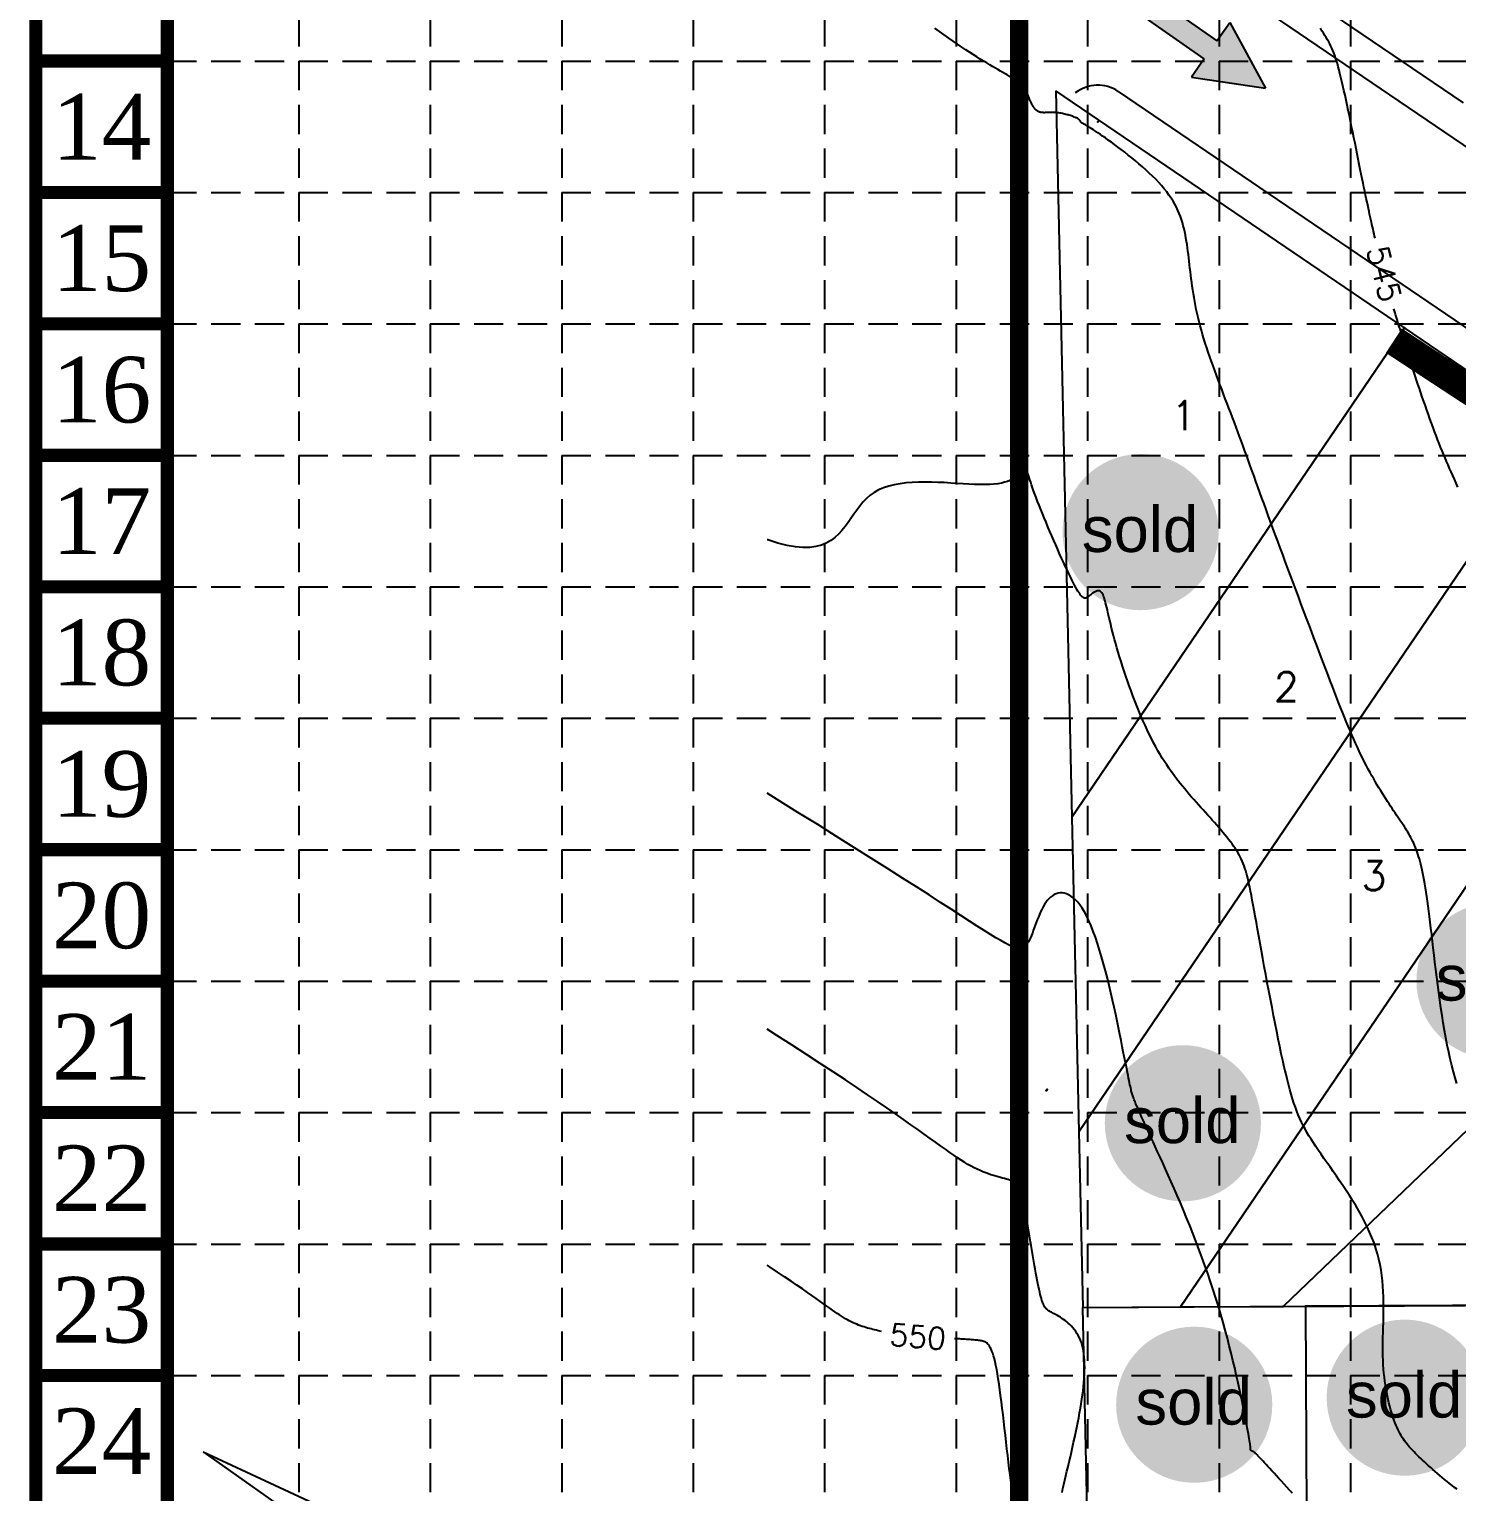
# Model space of a CAD drawing. Header units: inches. Extents: x -2116 to 192, y -2317 to -873.
# Drawn here: x -2115.7 to -1724.8, y -1770.6 to -1370.1 of the extents above; entities that cross this region are included whole.
import ezdxf
from ezdxf.enums import TextEntityAlignment as Align

# ---------------------------------------------------------------- set-up
doc = ezdxf.new("R2010")
doc.units = ezdxf.units.IN
doc.header["$LTSCALE"] = 40
doc.header["$MEASUREMENT"] = 0
for name, pattern in [('DAM', [0.5, 0.2, -0.1, 0.2]), ('DASHED', [0.75, 0.5, -0.25]), ('DEPRESSION', [0.3001, 0.3, 0.0001])]:
    doc.linetypes.add(name, pattern=pattern)
for name, color, linetype in [('1-BC', 7, 'Continuous'), ('1-DAM_TEXT', 7, 'DAM'), ('1-LOTS', 7, 'Continuous'), ('BASE', 7, 'Continuous'), ('grid', 9, 'Continuous'), ('limitsofdisturb', 1, 'DASHED'), ('NARROW', 7, 'Continuous'), ('SILT', 200, 'Continuous'), ('TOPO100_CON', 9, 'Continuous'), ('TOPO100_ICON', 9, 'Continuous')]:
    doc.layers.add(name, color=color, linetype=linetype)
doc.styles.add('ryland', font='ARIAL.TTF', dxfattribs={"height": 25})
doc.styles.add('SEG_LABEL08', font='simplex1')
doc.styles.get("Standard").update_dxf_attribs({"font": 'TIMES.TTF', "height": 25})

# ---------------------------------------------------------------- blocks, each defined once
blk = doc.blocks.new('North Arrow')
at = {"layer": 'NARROW'}
for p, q in [((32.43, 3.06), (32.43, 4.63)), ((28.77, -2.09), (34.02, 2.32)), ((36.18, 2.33), (30.46, 2.33)), ((36.16, 2.32), (31.04, -2.09)), ((0, 0), (22.36, 2)), ((39.1, 0.01), (59.96, 2.11)), ((0, 0), (22.33, -2.02)), ((31.2, -0.05), (21.66, -0.05)), ((21.66, -0.05), (21.66, -0.05)), ((57.45, -0.05), (33.41, -0.05)), ((59.83, -2.14), (39.04, -0.01)), ((57.69, -0.03), (57.77, -0.01)), ((57.77, -0.05), (57.69, -0.03)), ((28.77, -2.09), (34.95, -2.09)), ((32.43, -4.26), (32.43, -2.8))]:
    blk.add_line(p, q, dxfattribs=at)
blk.add_lwpolyline([(22.36, -2.03), (22.59, -1.93, 0.091577), (22.87, -1.44, 0.048306), (23.03, -0.75), (23.07, -0.01), (23.01, 0.82, 0.048306), (22.87, 1.42, 0.091577), (22.59, 1.91), (22.36, 2.01), (22.14, 1.91, 0.091577), (21.86, 1.42, 0.048306), (21.72, 0.82), (21.66, -0.01), (21.72, -0.83, 0.048306), (21.86, -1.44, 0.091577), (22.14, -1.93)], format="xyb", close=True, dxfattribs=at)
for points in [[(57.46, -0.03), (57.44, 0.08, -0.066818), (57.67, 0.47, -0.03073), (58.01, 0.84), (58.52, 1.29), (59.07, 1.7, -0.03073), (59.5, 1.95, -0.066818), (59.93, 2.1), (60.04, 2.06)], [(60.04, 2.06), (60.05, 1.95, -0.066818), (59.82, 1.56, -0.03073), (59.43, 1.14), (58.97, 0.74), (58.42, 0.33, -0.03073), (57.99, 0.08, -0.036692), (57.76, -0.02)], [(57.46, -0.04), (57.44, -0.15, 0.066818), (57.67, -0.54, 0.03073), (58.01, -0.9), (58.52, -1.36), (59.07, -1.77, 0.03073), (59.5, -2.02, 0.066818), (59.93, -2.17), (60.04, -2.13)], [(60.04, -2.13), (60.05, -2.01, 0.066818), (59.82, -1.63, 0.03073), (59.43, -1.2), (58.97, -0.8), (58.42, -0.4, 0.03073), (57.99, -0.15, 0.036692), (57.76, -0.05)]]:
    blk.add_lwpolyline(points, format="xyb", dxfattribs=at)
for centre, start, end in [((30.46, 3.86), 178.8769, 270), ((34.95, -3.62), 358.8769, 90)]:
    blk.add_arc(centre, 1.53, start, end, dxfattribs=at)
for points in [[(31.05, -2.09), (36.15, 2.36), (28.75, -2.06), (34.01, 2.36)], [(23.07, -0.05), (21.72, 0.82), (23.02, 0.75), (21.85, 1.42)], [(23.02, 0.75), (21.85, 1.42), (22.87, 1.44), (22.14, 1.91)], [(22.87, 1.44), (22.14, 1.91), (22.59, 1.91), (22.36, 2)], [(58.26, 1.07), (58.73, 0.57), (58.52, 1.3), (59.05, 0.81)], [(58.52, 1.3), (59.05, 0.81), (58.7, 1.42), (59.26, 0.99)], [(59.26, 1), (58.69, 1.42), (59.45, 1.15), (59, 1.65)], [(59.45, 1.15), (59, 1.65), (59.62, 1.34), (59.28, 1.82)], [(59.62, 1.34), (59.28, 1.82), (59.81, 1.55), (59.49, 1.95)], [(59.81, 1.55), (59.49, 1.95), (59.93, 1.73), (59.69, 2.04)], [(59.93, 1.73), (59.69, 2.04), (60.05, 1.94), (59.93, 2.1)], [(60.05, 1.94), (59.93, 2.1), (60.04, 2.06)], [(23.03, -0.76), (21.67, -0.05), (23.07, -0.05), (21.72, 0.82)], [(57.44, 0.08), (57.7, -0.01), (57.5, 0.21), (57.77, -0.01)], [(57.45, -0.04), (57.69, -0.02), (57.44, 0.08), (57.7, -0.01)], [(57.5, 0.21), (57.77, -0.01), (57.6, 0.39), (57.94, 0.06)], [(57.6, 0.39), (57.94, 0.06), (57.68, 0.5), (58.07, 0.13)], [(57.68, 0.5), (58.07, 0.13), (57.84, 0.66), (58.29, 0.26)], [(57.84, 0.66), (58.29, 0.26), (58.03, 0.86), (58.52, 0.41)], [(58.03, 0.86), (58.52, 0.41), (58.26, 1.07), (58.73, 0.57)], [(22.87, -1.44), (21.72, -0.87), (23.03, -0.76), (21.67, -0.05)], [(22.58, -1.93), (21.86, -1.45), (22.87, -1.44), (21.72, -0.87)], [(57.44, -0.14), (57.69, -0.02), (57.45, -0.04), (57.69, -0.02)], [(57.46, -0.19), (57.7, -0.03), (57.44, -0.14), (57.69, -0.02)], [(57.53, -0.33), (57.76, -0.05), (57.46, -0.19), (57.7, -0.03)], [(57.63, -0.48), (57.9, -0.1), (57.53, -0.33), (57.76, -0.05)], [(57.78, -0.66), (58.09, -0.2), (57.63, -0.48), (57.9, -0.1)], [(57.97, -0.87), (58.34, -0.35), (57.78, -0.66), (58.09, -0.2)], [(58.24, -1.11), (58.61, -0.54), (57.97, -0.87), (58.34, -0.35)], [(58.61, -1.43), (58.93, -0.77), (58.24, -1.11), (58.61, -0.54)], [(58.91, -1.64), (59.2, -1), (58.61, -1.43), (58.93, -0.77)], [(59.12, -1.79), (59.57, -1.36), (58.92, -1.65), (59.2, -1.01)], [(59.54, -1.32), (59.41, -1.18), (59.21, -1.01)], [(22.36, -2.01), (22.14, -1.93), (22.58, -1.93), (21.86, -1.45)], [(59.35, -1.93), (59.81, -1.62), (59.12, -1.79), (59.57, -1.36)], [(59.58, -2.05), (59.93, -1.79), (59.35, -1.93), (59.81, -1.62)], [(59.78, -2.13), (60.05, -2.01), (59.58, -2.05), (59.93, -1.79)], [(59.92, -2.17), (60.04, -2.13), (59.78, -2.13), (60.05, -2.01)]]:
    blk.add_solid(points, dxfattribs=at)
blk = doc.blocks.new('TF')
for p, q in [((0.1612, 0.0201), (0.1612, 0.0601)), ((0.1612, 0.0601), (0.2812, 0.0001)), ((0.0012, -0.0199), (0.0012, 0.0201)), ((0.0012, 0.0201), (0.1612, 0.0201)), ((0.1612, -0.0599), (0.2812, 0.0001)), ((0.1612, -0.0199), (0.0012, -0.0199)), ((0.1612, -0.0199), (0.1612, -0.0599))]:
    blk.add_line(p, q)
for points in [[(0.1612, -0.0599), (0.1612, 0.0601), (0.2812, 0.0001), (0.1612, 0.0601)], [(0.0012, 0.0201), (0.0012, -0.0199), (0.1612, 0.0201), (0.1612, -0.0199)]]:
    blk.add_solid(points)
blk = doc.blocks.new('arrow')
at = {"xscale": 192.0000000000001, "yscale": 192, "zscale": 192, "rotation": 89.54514789520785}
blk.add_blockref('TF', (-0.41, -54), dxfattribs=at)
blk = doc.blocks.new('Sold')
h = blk.add_hatch(color=7)
h.paths.add_polyline_path([(38.78, 18.77, 1), (0.52, 18.77, 1)])
h.paths.add_polyline_path([(2.42, 10.89), (36.59, 10.89), (36.59, 27.86), (2.42, 27.86)], flags=24)
at = {"layer": 'BASE', "color": 7, "style": 'ryland'}
blk.add_text('sold', height=11.127, dxfattribs=at).set_placement((19.5, 13.9), align=Align.CENTER)

msp = doc.modelspace()

# ---------------------------------------------------------------- linework, layer by layer
at = {"layer": '1-BC', "linetype": 'Continuous'}
for p, q in [((-1839.39, -1322.67, 54568), (-1678.05, -1432.31, 54317.61)), ((-1817.47, -1387.14, 54543.54), (-1675.2, -1483.82))]:
    msp.add_line(p, q, dxfattribs=at)
msp.add_arc((-1823.09, -1395.41), 10, 55.8022, 127.9494, dxfattribs=at)
msp.add_point((-1823.09, -1395.41), dxfattribs=at)
at = {"layer": '1-LOTS', "linetype": 'Continuous'}
for p, q in [((-1739.1, -1451.88), (-1834.59, -1386.99, 54555.44)), ((-1834.59, -1386.99, 54555.44), (-1830.17, -1585.9, 54767.6)), ((-1739.1, -1451.88), (-1830.17, -1585.9, 54767.6)), ((-1830.17, -1585.9, 54767.6), (-1739.1, -1451.88)), ((-1697.74, -1479.99), (-1828.25, -1672.05, 54822.47)), ((-1828.25, -1672.05, 54822.47), (-1697.74, -1479.99)), ((-1830.17, -1585.9, 54767.6), (-1828.25, -1672.05, 54822.47)), ((-1828.25, -1672.05, 54822.47), (-1827.19, -1720.13, 55015.2)), ((-1827.19, -1720.13, 55015.2), (-1766.2, -1719.83)), ((-1827.19, -1720.13, 55015.2), (-1800.39, -1720)), ((-1824.39, -1846.01, 54977.18), (-1827.19, -1720.13, 55015.2))]:
    msp.add_line(p, q, dxfattribs=at)
at = {"layer": '1-LOTS', "linetype": 'Continuous', "flags": 128}
for points in [[(-1764.36, -1362.18), (-1723, -1390.28)], [(-1697.74, -1479.99), (-1739.1, -1451.88)], [(-1800.39, -1720), (-1657.03, -1509.05)], [(-1657.03, -1509.05), (-1800.39, -1720)], [(-1772.3, -1719.86), (-1605.22, -1559.68)], [(-1605.22, -1559.68), (-1772.3, -1719.86)], [(-1800.39, -1720), (-1772.3, -1719.86)], [(-1772.3, -1719.86), (-1705.9, -1719.53)], [(-1705.9, -1719.53), (-1766.2, -1719.83)], [(-1766.2, -1719.83), (-1765.64, -1833.48)], [(-1766.2, -1719.83), (-1765.64, -1833.48)]]:
    msp.add_lwpolyline(points, dxfattribs=at)
at = {"layer": '1-LOTS', "linetype": 'Continuous'}
for p in [(-1739.1, -1451.88), (-1800.39, -1720), (-1772.3, -1719.86), (-1766.2, -1719.83)]:
    msp.add_point(p, dxfattribs=at)
at = {"layer": 'BASE', "const_width": 3.6}
for points in [[(-2113.87, -2314.78), (190.13, -2314.78), (190.13, -874.78), (-2113.87, -874.78)], [(-2077.87, -2278.78), (154.13, -2278.78), (154.13, -910.78), (-2077.87, -910.78)]]:
    msp.add_lwpolyline(points, close=True, dxfattribs=at)
for points in [[(-2077.87, -1378.78), (-2113.87, -1378.78)], [(-2077.87, -1414.78), (-2113.87, -1414.78)], [(-2077.87, -1450.78), (-2113.87, -1450.78)], [(-2077.87, -1486.78), (-2113.87, -1486.78)], [(-2077.87, -1522.78), (-2113.87, -1522.78)], [(-2077.87, -1558.78), (-2113.87, -1558.78)], [(-2077.87, -1594.78), (-2113.87, -1594.78)], [(-2077.87, -1630.78), (-2113.87, -1630.78)], [(-2077.87, -1666.78), (-2113.87, -1666.78)], [(-2077.87, -1702.78), (-2113.87, -1702.78)], [(-2077.87, -1738.78), (-2113.87, -1738.78)]]:
    msp.add_lwpolyline(points, dxfattribs=at)
at = {"layer": 'grid', "color": 8, "linetype": 'DASHED', "ltscale": 0.4}
for p, q in [((-2041.87, -1090.78), (-2041.87, -1990.78)), ((-2005.87, -1090.78), (-2005.87, -1990.78)), ((-1969.87, -1090.78), (-1969.87, -1990.78)), ((-1933.87, -1090.78), (-1933.87, -1990.78)), ((-1897.87, -1090.78), (-1897.87, -1990.78)), ((-1861.87, -1090.78), (-1861.87, -1990.78)), ((-1825.87, -1090.78), (-1825.87, -1990.78)), ((-1789.87, -1090.78), (-1789.87, -1990.78)), ((-1753.87, -1090.78), (-1753.87, -1990.78)), ((-2077.87, -1378.78), (154.13, -1378.78)), ((-2077.87, -1414.78), (154.13, -1414.78)), ((-2077.87, -1450.78), (154.13, -1450.78)), ((-2077.87, -1486.78), (154.13, -1486.78)), ((-2077.87, -1522.78), (154.13, -1522.78)), ((-2077.87, -1558.78), (154.13, -1558.78)), ((-2077.87, -1594.78), (154.13, -1594.78)), ((-2077.87, -1630.78), (154.13, -1630.78)), ((-2077.87, -1666.78), (154.13, -1666.78)), ((-2077.87, -1702.78), (154.13, -1702.78)), ((-2077.87, -1738.78), (154.13, -1738.78))]:
    msp.add_line(p, q, dxfattribs=at)
at = {"layer": 'limitsofdisturb', "color": 1, "const_width": 5}
msp.add_lwpolyline([(-1844.62, -1990.78), (-1844.62, -1280.09), (-1844.62, -1280.09), (-1844.26, -1173.04), (-752.01, -1172.92), (-752.01, -1001.61), (-658.88, -981.43), (-594.33, -1184.26), (-62.6, -1184.26), (-45.48, -2050.54), (-1679.47, -2050.54)], dxfattribs=at)
at = {"layer": 'SILT', "color": 84, "const_width": 8}
msp.add_lwpolyline([(-1742.01, -1455.38), (-1718.42, -1470.84), (-1699.58, -1484.04)], dxfattribs=at)
at = {"layer": 'TOPO100_CON', "color": 35, "linetype": 'Continuous'}
for points in [[(-1724.72, -1658.8), (-1725.22, -1657.24), (-1725.69, -1655.6), (-1726.15, -1653.88), (-1726.58, -1652.09), (-1726.99, -1650.22), (-1727.39, -1648.3), (-1727.77, -1646.32), (-1728.13, -1644.3), (-1728.48, -1642.25), (-1728.81, -1640.17), (-1729.12, -1638.07), (-1729.42, -1635.97), (-1729.71, -1633.86), (-1729.99, -1631.77), (-1730.25, -1629.69), (-1730.5, -1627.63), (-1730.75, -1625.61), (-1730.98, -1623.63), (-1731.21, -1621.7), (-1731.43, -1619.83), (-1731.64, -1618.03), (-1731.84, -1616.31), (-1732.04, -1614.66), (-1732.24, -1613.1), (-1732.43, -1611.62), (-1732.61, -1610.21), (-1732.8, -1608.87), (-1732.98, -1607.6), (-1733.16, -1606.4), (-1733.34, -1605.26), (-1733.52, -1604.18), (-1733.69, -1603.16), (-1733.87, -1602.19), (-1734.06, -1601.27), (-1734.24, -1600.4), (-1734.42, -1599.57), (-1734.61, -1598.78), (-1734.81, -1598.03), (-1735, -1597.32), (-1735.21, -1596.63), (-1735.41, -1595.98), (-1735.63, -1595.35), (-1735.85, -1594.74), (-1736.08, -1594.16), (-1736.32, -1593.59), (-1736.56, -1593.04), (-1736.81, -1592.5), (-1737.07, -1591.98), (-1737.34, -1591.46), (-1737.62, -1590.95), (-1737.9, -1590.45), (-1738.19, -1589.95), (-1738.5, -1589.46), (-1738.81, -1588.96), (-1739.13, -1588.46), (-1739.46, -1587.96), (-1739.8, -1587.45), (-1740.15, -1586.93), (-1740.51, -1586.4), (-1740.88, -1585.85), (-1741.26, -1585.3), (-1741.66, -1584.72), (-1742.06, -1584.13), (-1742.47, -1583.52), (-1742.9, -1582.88), (-1743.33, -1582.23), (-1743.77, -1581.56), (-1744.22, -1580.86), (-1744.67, -1580.15), (-1745.13, -1579.41), (-1745.6, -1578.66), (-1746.08, -1577.88), (-1746.56, -1577.08), (-1747.04, -1576.25), (-1747.53, -1575.41), (-1748.02, -1574.54), (-1748.51, -1573.65), (-1749.01, -1572.73), (-1749.5, -1571.79), (-1750, -1570.83), (-1750.5, -1569.84), (-1751, -1568.82), (-1751.49, -1567.78), (-1751.99, -1566.72), (-1752.49, -1565.62), (-1752.99, -1564.5), (-1753.49, -1563.35), (-1753.99, -1562.18), (-1754.5, -1560.97), (-1755.02, -1559.72), (-1755.54, -1558.45), (-1756.06, -1557.14), (-1756.6, -1555.8), (-1757.14, -1554.43), (-1757.69, -1553.01), (-1758.25, -1551.57), (-1758.83, -1550.08), (-1759.41, -1548.55), (-1760.01, -1546.99), (-1760.62, -1545.38), (-1761.24, -1543.74), (-1761.88, -1542.05), (-1762.54, -1540.32), (-1763.21, -1538.55), (-1763.89, -1536.74), (-1764.58, -1534.91), (-1765.28, -1533.05), (-1765.99, -1531.17), (-1766.71, -1529.27), (-1767.43, -1527.36), (-1768.15, -1525.44), (-1768.87, -1523.51), (-1769.59, -1521.59), (-1770.31, -1519.67), (-1771.03, -1517.76), (-1771.73, -1515.86), (-1772.43, -1513.98), (-1773.13, -1512.12), (-1773.8, -1510.29), (-1774.47, -1508.48), (-1775.12, -1506.72), (-1775.76, -1504.99), (-1776.38, -1503.3), (-1776.98, -1501.65), (-1777.56, -1500.05), (-1778.13, -1498.47), (-1778.69, -1496.94), (-1779.23, -1495.43), (-1779.76, -1493.96), (-1780.29, -1492.51), (-1780.8, -1491.09), (-1781.31, -1489.69), (-1781.81, -1488.31), (-1782.3, -1486.95), (-1782.79, -1485.61), (-1783.27, -1484.28), (-1783.75, -1482.96), (-1784.24, -1481.65), (-1784.72, -1480.35), (-1785.2, -1479.05), (-1785.68, -1477.76), (-1786.17, -1476.46), (-1786.66, -1475.17), (-1787.16, -1473.87), (-1787.65, -1472.58), (-1788.15, -1471.28), (-1788.65, -1469.99), (-1789.14, -1468.7), (-1789.63, -1467.41), (-1790.11, -1466.12), (-1790.59, -1464.84), (-1791.06, -1463.57), (-1791.52, -1462.31), (-1791.97, -1461.05), (-1792.41, -1459.8), (-1792.84, -1458.55), (-1793.25, -1457.32), (-1793.64, -1456.1), (-1794.02, -1454.89), (-1794.38, -1453.7), (-1794.72, -1452.52), (-1795.04, -1451.35), (-1795.33, -1450.19), (-1795.61, -1449.06), (-1795.86, -1447.93), (-1796.1, -1446.82), (-1796.32, -1445.73), (-1796.52, -1444.65), (-1796.71, -1443.58), (-1796.88, -1442.53), (-1797.05, -1441.49), (-1797.2, -1440.46), (-1797.34, -1439.45), (-1797.47, -1438.45), (-1797.6, -1437.46), (-1797.72, -1436.48), (-1797.84, -1435.51), (-1797.95, -1434.56), (-1798.06, -1433.62), (-1798.17, -1432.69), (-1798.28, -1431.77), (-1798.4, -1430.86), (-1798.52, -1429.96), (-1798.64, -1429.07), (-1798.77, -1428.19), (-1798.92, -1427.32), (-1799.08, -1426.45), (-1799.25, -1425.59), (-1799.44, -1424.74), (-1799.66, -1423.89), (-1799.9, -1423.05), (-1800.16, -1422.2), (-1800.46, -1421.36), (-1800.79, -1420.53), (-1801.15, -1419.69), (-1801.55, -1418.85), (-1801.99, -1418.01), (-1802.47, -1417.17), (-1803, -1416.33), (-1803.58, -1415.48), (-1804.2, -1414.63), (-1804.88, -1413.77), (-1805.61, -1412.91), (-1806.39, -1412.05), (-1807.22, -1411.18), (-1808.08, -1410.32), (-1808.98, -1409.46), (-1809.9, -1408.6), (-1810.85, -1407.76), (-1811.81, -1406.93), (-1812.78, -1406.11), (-1813.75, -1405.31), (-1814.73, -1404.53), (-1815.69, -1403.78), (-1816.64, -1403.05), (-1817.58, -1402.34), (-1818.48, -1401.67), (-1819.36, -1401.03), (-1820.2, -1400.43), (-1821, -1399.86), (-1821.76, -1399.33), (-1822.46, -1398.85), (-1823.1, -1398.42), (-1823.68, -1398.02), (-1824.21, -1397.67), (-1824.7, -1397.36), (-1825.13, -1397.08), (-1825.52, -1396.84), (-1825.86, -1396.62), (-1826.16, -1396.44), (-1826.43, -1396.28), (-1826.66, -1396.15), (-1826.86, -1396.04), (-1827.03, -1395.95), (-1827.18, -1395.87), (-1827.3, -1395.81), (-1827.4, -1395.76), (-1827.48, -1395.71), (-1827.54, -1395.68), (-1827.59, -1395.65), (-1827.63, -1395.62), (-1827.66, -1395.59), (-1827.69, -1395.56), (-1827.72, -1395.52), (-1827.74, -1395.48), (-1827.76, -1395.44), (-1827.77, -1395.4), (-1827.8, -1395.35), (-1827.82, -1395.3), (-1827.84, -1395.25), (-1827.88, -1395.19), (-1827.91, -1395.13), (-1827.96, -1395.07), (-1828.01, -1395.01), (-1828.08, -1394.94), (-1828.15, -1394.87), (-1828.24, -1394.79), (-1828.34, -1394.72), (-1828.46, -1394.64), (-1828.59, -1394.56), (-1828.74, -1394.47), (-1828.91, -1394.39), (-1829.1, -1394.3), (-1829.31, -1394.21), (-1829.54, -1394.12), (-1829.78, -1394.02), (-1830.03, -1393.93), (-1830.3, -1393.84), (-1830.58, -1393.74), (-1830.88, -1393.65), (-1831.18, -1393.56), (-1831.49, -1393.48), (-1831.8, -1393.4), (-1832.12, -1393.32), (-1832.44, -1393.24), (-1832.77, -1393.17), (-1833.1, -1393.11), (-1833.42, -1393.05), (-1833.75, -1393), (-1834.07, -1392.96), (-1834.38, -1392.93), (-1834.69, -1392.9), (-1835, -1392.88), (-1835.29, -1392.87), (-1835.58, -1392.87), (-1835.86, -1392.87), (-1836.13, -1392.88), (-1836.4, -1392.89), (-1836.66, -1392.9), (-1836.91, -1392.91), (-1837.16, -1392.92), (-1837.39, -1392.92), (-1837.63, -1392.93), (-1837.85, -1392.93), (-1838.07, -1392.92), (-1838.28, -1392.91), (-1838.49, -1392.88), (-1838.69, -1392.85), (-1838.88, -1392.81), (-1839.07, -1392.75), (-1839.25, -1392.68), (-1839.42, -1392.6), (-1839.59, -1392.5), (-1839.75, -1392.38), (-1839.91, -1392.25), (-1840.06, -1392.11), (-1840.21, -1391.95), (-1840.35, -1391.78), (-1840.49, -1391.6), (-1840.62, -1391.41), (-1840.75, -1391.22), (-1840.88, -1391.01), (-1841, -1390.8), (-1841.11, -1390.58), (-1841.23, -1390.36), (-1841.34, -1390.13), (-1841.45, -1389.9), (-1841.56, -1389.66), (-1841.66, -1389.43), (-1841.76, -1389.19), (-1841.87, -1388.96), (-1841.96, -1388.72), (-1842.06, -1388.49), (-1842.16, -1388.26), (-1842.26, -1388.02), (-1842.37, -1387.79), (-1842.48, -1387.57), (-1842.59, -1387.34), (-1842.72, -1387.1), (-1842.86, -1386.87), (-1843.01, -1386.64), (-1843.17, -1386.4), (-1843.35, -1386.16), (-1843.55, -1385.92), (-1843.77, -1385.68), (-1844.01, -1385.43), (-1844.27, -1385.17), (-1844.55, -1384.92), (-1844.86, -1384.65), (-1845.2, -1384.38), (-1845.57, -1384.1), (-1845.97, -1383.82), (-1846.41, -1383.53), (-1846.87, -1383.23), (-1847.38, -1382.92), (-1847.91, -1382.59), (-1848.48, -1382.25), (-1849.09, -1381.9), (-1849.73, -1381.52), (-1850.4, -1381.13), (-1851.12, -1380.71), (-1851.87, -1380.28), (-1852.65, -1379.81), (-1853.48, -1379.32), (-1854.34, -1378.8), (-1855.24, -1378.24), (-1856.18, -1377.66), (-1857.16, -1377.04), (-1858.18, -1376.38), (-1859.24, -1375.69), (-1860.34, -1374.95), (-1861.48, -1374.18), (-1862.66, -1373.36), (-1863.87, -1372.5), (-1865.11, -1371.61), (-1866.38, -1370.69), (-1867.66, -1369.75)], [(-1724.71, -1769.95), (-1725.4, -1769.43), (-1726.08, -1768.9), (-1726.76, -1768.36), (-1727.43, -1767.82), (-1728.1, -1767.28), (-1728.76, -1766.73), (-1729.41, -1766.18), (-1730.05, -1765.64), (-1730.68, -1765.09), (-1731.29, -1764.55), (-1731.89, -1764.02), (-1732.48, -1763.49), (-1733.05, -1762.98), (-1733.6, -1762.47), (-1734.13, -1761.98), (-1734.64, -1761.5), (-1735.13, -1761.03), (-1735.6, -1760.58), (-1736.05, -1760.14), (-1736.48, -1759.71), (-1736.9, -1759.28), (-1737.3, -1758.86), (-1737.68, -1758.43), (-1738.04, -1758.01), (-1738.4, -1757.58), (-1738.74, -1757.14), (-1739.06, -1756.69), (-1739.38, -1756.23), (-1739.69, -1755.76), (-1739.99, -1755.27), (-1740.27, -1754.76), (-1740.56, -1754.22), (-1740.83, -1753.66), (-1741.1, -1753.08), (-1741.37, -1752.46), (-1741.63, -1751.81), (-1741.89, -1751.13), (-1742.15, -1750.41), (-1742.4, -1749.65), (-1742.64, -1748.87), (-1742.88, -1748.05), (-1743.12, -1747.2), (-1743.34, -1746.31), (-1743.55, -1745.4), (-1743.76, -1744.45), (-1743.95, -1743.48), (-1744.13, -1742.47), (-1744.3, -1741.44), (-1744.45, -1740.38), (-1744.59, -1739.29), (-1744.71, -1738.17), (-1744.81, -1737.03), (-1744.9, -1735.86), (-1744.96, -1734.67), (-1745.01, -1733.45), (-1745.03, -1732.2), (-1745.04, -1730.94), (-1745.02, -1729.65), (-1745, -1728.34), (-1744.96, -1727.01), (-1744.92, -1725.66), (-1744.88, -1724.29), (-1744.85, -1722.91), (-1744.82, -1721.51), (-1744.81, -1720.1), (-1744.82, -1718.67), (-1744.85, -1717.23), (-1744.91, -1715.79), (-1745, -1714.33), (-1745.13, -1712.87), (-1745.3, -1711.4), (-1745.51, -1709.92), (-1745.78, -1708.44), (-1746.1, -1706.95), (-1746.48, -1705.47), (-1746.92, -1703.98), (-1747.43, -1702.49), (-1748, -1701.01), (-1748.63, -1699.53), (-1749.32, -1698.06), (-1750.04, -1696.6), (-1750.81, -1695.14), (-1751.62, -1693.7), (-1752.45, -1692.28), (-1753.3, -1690.87), (-1754.18, -1689.49), (-1755.06, -1688.12), (-1755.96, -1686.78), (-1756.85, -1685.46), (-1757.74, -1684.17), (-1758.62, -1682.91), (-1759.48, -1681.68), (-1760.33, -1680.49), (-1761.14, -1679.33), (-1761.92, -1678.21), (-1762.67, -1677.13), (-1763.37, -1676.09), (-1764.03, -1675.09), (-1764.65, -1674.11), (-1765.24, -1673.15), (-1765.79, -1672.21), (-1766.32, -1671.27), (-1766.81, -1670.32), (-1767.29, -1669.37), (-1767.74, -1668.39), (-1768.17, -1667.4), (-1768.58, -1666.36), (-1768.98, -1665.29), (-1769.37, -1664.17), (-1769.75, -1662.99), (-1770.12, -1661.75), (-1770.5, -1660.44), (-1770.87, -1659.04), (-1771.24, -1657.57), (-1771.62, -1655.99), (-1772.01, -1654.32), (-1772.41, -1652.54), (-1772.82, -1650.66), (-1773.23, -1648.7), (-1773.66, -1646.66), (-1774.08, -1644.56), (-1774.51, -1642.4), (-1774.94, -1640.2), (-1775.37, -1637.98), (-1775.8, -1635.73), (-1776.23, -1633.48), (-1776.65, -1631.23), (-1777.06, -1628.99), (-1777.47, -1626.79), (-1777.87, -1624.62), (-1778.25, -1622.5), (-1778.63, -1620.44), (-1778.99, -1618.45), (-1779.33, -1616.55), (-1779.66, -1614.74), (-1779.97, -1613.03), (-1780.26, -1611.44), (-1780.53, -1609.97), (-1780.78, -1608.59), (-1781.02, -1607.31), (-1781.25, -1606.13), (-1781.48, -1605.03), (-1781.69, -1604.01), (-1781.91, -1603.06), (-1782.12, -1602.18), (-1782.33, -1601.35), (-1782.55, -1600.58), (-1782.77, -1599.86), (-1783.01, -1599.18), (-1783.25, -1598.53), (-1783.51, -1597.91), (-1783.78, -1597.31), (-1784.07, -1596.73), (-1784.38, -1596.15), (-1784.71, -1595.58), (-1785.07, -1595), (-1785.46, -1594.41), (-1785.87, -1593.82), (-1786.31, -1593.21), (-1786.77, -1592.59), (-1787.25, -1591.97), (-1787.75, -1591.33), (-1788.28, -1590.69), (-1788.82, -1590.04), (-1789.37, -1589.39), (-1789.94, -1588.72), (-1790.52, -1588.05), (-1791.12, -1587.37), (-1791.72, -1586.69), (-1792.34, -1586), (-1792.96, -1585.31), (-1793.58, -1584.62), (-1794.21, -1583.91), (-1794.85, -1583.21), (-1795.48, -1582.5), (-1796.12, -1581.79), (-1796.75, -1581.08), (-1797.38, -1580.36), (-1798.01, -1579.63), (-1798.64, -1578.9), (-1799.27, -1578.16), (-1799.89, -1577.4), (-1800.52, -1576.63), (-1801.14, -1575.84), (-1801.75, -1575.04), (-1802.37, -1574.21), (-1802.98, -1573.36), (-1803.6, -1572.49), (-1804.2, -1571.59), (-1804.81, -1570.66), (-1805.41, -1569.7), (-1806.02, -1568.71), (-1806.61, -1567.68), (-1807.21, -1566.62), (-1807.8, -1565.52), (-1808.39, -1564.37), (-1808.98, -1563.19), (-1809.56, -1561.96), (-1810.14, -1560.71), (-1810.71, -1559.42), (-1811.27, -1558.11), (-1811.83, -1556.78), (-1812.38, -1555.43), (-1812.91, -1554.06), (-1813.44, -1552.69), (-1813.95, -1551.32), (-1814.45, -1549.95), (-1814.94, -1548.58), (-1815.41, -1547.22), (-1815.86, -1545.88), (-1816.3, -1544.55), (-1816.71, -1543.25), (-1817.11, -1541.97), (-1817.49, -1540.72), (-1817.84, -1539.51), (-1818.17, -1538.34), (-1818.48, -1537.22), (-1818.77, -1536.13), (-1819.04, -1535.1), (-1819.28, -1534.1), (-1819.51, -1533.15), (-1819.73, -1532.25), (-1819.93, -1531.39), (-1820.12, -1530.58), (-1820.29, -1529.82), (-1820.46, -1529.1), (-1820.62, -1528.42), (-1820.77, -1527.79), (-1820.92, -1527.21), (-1821.06, -1526.68), (-1821.2, -1526.19), (-1821.34, -1525.75), (-1821.49, -1525.36), (-1821.63, -1525.02), (-1821.78, -1524.72), (-1821.94, -1524.47), (-1822.11, -1524.27), (-1822.28, -1524.12), (-1822.46, -1524), (-1822.64, -1523.93), (-1822.83, -1523.89), (-1823.02, -1523.89), (-1823.22, -1523.91), (-1823.41, -1523.96), (-1823.61, -1524.04), (-1823.82, -1524.13), (-1824.02, -1524.24), (-1824.22, -1524.37), (-1824.42, -1524.51), (-1824.62, -1524.65), (-1824.81, -1524.8), (-1825.01, -1524.95), (-1825.2, -1525.1), (-1825.38, -1525.25), (-1825.56, -1525.39), (-1825.73, -1525.52), (-1825.9, -1525.63), (-1826.06, -1525.73), (-1826.21, -1525.81), (-1826.37, -1525.86), (-1826.53, -1525.89), (-1826.68, -1525.88), (-1826.85, -1525.85), (-1827.02, -1525.78), (-1827.19, -1525.66), (-1827.38, -1525.51), (-1827.58, -1525.31), (-1827.79, -1525.06), (-1828.01, -1524.75), (-1828.26, -1524.39), (-1828.52, -1523.98), (-1828.8, -1523.5), (-1829.11, -1522.95), (-1829.43, -1522.33), (-1829.79, -1521.65), (-1830.17, -1520.88), (-1830.59, -1520.04), (-1831.03, -1519.13), (-1831.49, -1518.16), (-1831.97, -1517.12), (-1832.47, -1516.04), (-1832.99, -1514.91), (-1833.52, -1513.74), (-1834.05, -1512.55), (-1834.59, -1511.33), (-1835.13, -1510.09), (-1835.67, -1508.85), (-1836.21, -1507.6), (-1836.74, -1506.36), (-1837.25, -1505.12), (-1837.76, -1503.91), (-1838.24, -1502.72), (-1838.71, -1501.57), (-1839.15, -1500.45), (-1839.57, -1499.38), (-1839.96, -1498.36), (-1840.31, -1497.41), (-1840.64, -1496.51), (-1840.93, -1495.67), (-1841.2, -1494.88), (-1841.44, -1494.16), (-1841.66, -1493.49), (-1841.86, -1492.88), (-1842.04, -1492.33), (-1842.2, -1491.83), (-1842.34, -1491.38), (-1842.47, -1490.99), (-1842.58, -1490.66), (-1842.69, -1490.37), (-1842.78, -1490.14), (-1842.87, -1489.97), (-1842.95, -1489.84), (-1843.03, -1489.76), (-1843.1, -1489.74), (-1843.18, -1489.76), (-1843.25, -1489.83), (-1843.33, -1489.96), (-1843.42, -1490.12), (-1843.52, -1490.33), (-1843.65, -1490.56), (-1843.79, -1490.83), (-1843.97, -1491.12), (-1844.18, -1491.42), (-1844.44, -1491.74), (-1844.74, -1492.07), (-1845.09, -1492.4), (-1845.5, -1492.73), (-1845.98, -1493.06), (-1846.52, -1493.37), (-1847.13, -1493.66), (-1847.83, -1493.93), (-1848.61, -1494.17), (-1849.48, -1494.38), (-1850.44, -1494.55), (-1851.51, -1494.68), (-1852.68, -1494.76), (-1853.96, -1494.79), (-1855.35, -1494.78), (-1856.82, -1494.73), (-1858.37, -1494.66), (-1859.98, -1494.56), (-1861.65, -1494.46), (-1863.36, -1494.36), (-1865.1, -1494.26), (-1866.87, -1494.18), (-1868.64, -1494.13), (-1870.41, -1494.11), (-1872.16, -1494.14), (-1873.89, -1494.21), (-1875.59, -1494.35), (-1877.23, -1494.56), (-1878.81, -1494.84), (-1880.33, -1495.21), (-1881.76, -1495.68), (-1883.09, -1496.25), (-1884.32, -1496.93), (-1885.44, -1497.73), (-1886.45, -1498.64), (-1887.39, -1499.63), (-1888.26, -1500.68), (-1889.09, -1501.78), (-1889.88, -1502.91), (-1890.67, -1504.06), (-1891.47, -1505.19), (-1892.29, -1506.3), (-1893.16, -1507.36), (-1894.08, -1508.36), (-1895.09, -1509.28), (-1896.2, -1510.1), (-1897.42, -1510.8), (-1898.77, -1511.36), (-1900.28, -1511.77), (-1901.95, -1512), (-1903.81, -1512.05), (-1905.88, -1511.88), (-1908.17, -1511.48), (-1910.69, -1510.83), (-1913.46, -1509.95), (-1913.63, -1509.89)], [(-1769.8, -1771.02), (-1770.57, -1770.18), (-1771.33, -1769.36), (-1772.07, -1768.55), (-1772.79, -1767.77), (-1773.49, -1767.01), (-1774.16, -1766.28), (-1774.8, -1765.58), (-1775.41, -1764.92), (-1775.98, -1764.3), (-1776.5, -1763.73), (-1776.98, -1763.21), (-1777.42, -1762.73), (-1777.82, -1762.3), (-1778.18, -1761.92), (-1778.5, -1761.57), (-1778.79, -1761.27), (-1779.04, -1761), (-1779.27, -1760.76), (-1779.47, -1760.55), (-1779.65, -1760.38), (-1779.8, -1760.22), (-1779.93, -1760.1), (-1780.04, -1759.99), (-1780.14, -1759.9), (-1780.22, -1759.83), (-1780.29, -1759.78), (-1780.36, -1759.73), (-1780.41, -1759.7), (-1780.46, -1759.67), (-1780.51, -1759.64), (-1780.56, -1759.62), (-1780.61, -1759.6), (-1780.65, -1759.58), (-1780.7, -1759.56), (-1780.75, -1759.55), (-1780.79, -1759.53), (-1780.83, -1759.52), (-1780.87, -1759.5), (-1780.91, -1759.48), (-1780.95, -1759.47), (-1780.99, -1759.45), (-1781.02, -1759.44), (-1781.05, -1759.42), (-1781.08, -1759.4), (-1781.11, -1759.38), (-1781.13, -1759.36), (-1781.16, -1759.34), (-1781.17, -1759.31), (-1781.19, -1759.28), (-1781.2, -1759.25), (-1781.21, -1759.22), (-1781.21, -1759.18), (-1781.22, -1759.12), (-1781.22, -1759.05), (-1781.23, -1758.95), (-1781.24, -1758.82), (-1781.25, -1758.66), (-1781.28, -1758.45), (-1781.3, -1758.21), (-1781.34, -1757.9), (-1781.39, -1757.55), (-1781.45, -1757.13), (-1781.53, -1756.64), (-1781.62, -1756.08), (-1781.73, -1755.45), (-1781.85, -1754.73), (-1781.99, -1753.92), (-1782.16, -1753.02), (-1782.34, -1752.01), (-1782.55, -1750.91), (-1782.79, -1749.69), (-1783.05, -1748.37), (-1783.33, -1746.95), (-1783.64, -1745.44), (-1783.98, -1743.84), (-1784.34, -1742.16), (-1784.73, -1740.4), (-1785.14, -1738.57), (-1785.58, -1736.68), (-1786.05, -1734.72), (-1786.54, -1732.71), (-1787.06, -1730.66), (-1787.6, -1728.56), (-1788.17, -1726.42), (-1788.77, -1724.25), (-1789.4, -1722.05), (-1790.05, -1719.83), (-1790.73, -1717.6), (-1791.44, -1715.36), (-1792.18, -1713.11), (-1792.94, -1710.87), (-1793.73, -1708.63), (-1794.54, -1706.4), (-1795.36, -1704.19), (-1796.2, -1702), (-1797.05, -1699.83), (-1797.91, -1697.7), (-1798.77, -1695.59), (-1799.62, -1693.53), (-1800.47, -1691.51), (-1801.32, -1689.54), (-1802.15, -1687.62), (-1802.97, -1685.76), (-1803.77, -1683.97), (-1804.54, -1682.24), (-1805.29, -1680.58), (-1806.01, -1679), (-1806.69, -1677.5), (-1807.34, -1676.09), (-1807.95, -1674.76), (-1808.52, -1673.54), (-1809.04, -1672.4), (-1809.52, -1671.35), (-1809.96, -1670.38), (-1810.37, -1669.49), (-1810.74, -1668.67), (-1811.08, -1667.92), (-1811.39, -1667.24), (-1811.67, -1666.61), (-1811.92, -1666.04), (-1812.15, -1665.53), (-1812.36, -1665.06), (-1812.54, -1664.63), (-1812.71, -1664.24), (-1812.86, -1663.88), (-1812.99, -1663.55), (-1813.11, -1663.25), (-1813.22, -1662.97), (-1813.32, -1662.7), (-1813.41, -1662.44), (-1813.49, -1662.19), (-1813.57, -1661.94), (-1813.65, -1661.68), (-1813.73, -1661.42), (-1813.81, -1661.13), (-1813.89, -1660.82), (-1813.98, -1660.47), (-1814.06, -1660.09), (-1814.16, -1659.66), (-1814.26, -1659.18), (-1814.38, -1658.64), (-1814.5, -1658.04), (-1814.64, -1657.36), (-1814.79, -1656.61), (-1814.96, -1655.78), (-1815.14, -1654.85), (-1815.34, -1653.83), (-1815.57, -1652.7), (-1815.81, -1651.47), (-1816.08, -1650.12), (-1816.37, -1648.65), (-1816.69, -1647.06), (-1817.03, -1645.39), (-1817.39, -1643.62), (-1817.77, -1641.79), (-1818.17, -1639.89), (-1818.59, -1637.95), (-1819.04, -1635.98), (-1819.49, -1633.98), (-1819.97, -1631.97), (-1820.46, -1629.97), (-1820.97, -1627.99), (-1821.49, -1626.04), (-1822.03, -1624.12), (-1822.58, -1622.27), (-1823.14, -1620.48), (-1823.71, -1618.77), (-1824.3, -1617.15), (-1824.89, -1615.64), (-1825.49, -1614.24), (-1826.1, -1612.98), (-1826.71, -1611.84), (-1827.33, -1610.83), (-1827.96, -1609.93), (-1828.58, -1609.15), (-1829.2, -1608.49), (-1829.82, -1607.93), (-1830.44, -1607.47), (-1831.05, -1607.11), (-1831.65, -1606.85), (-1832.25, -1606.69), (-1832.83, -1606.61), (-1833.4, -1606.61), (-1833.96, -1606.7), (-1834.5, -1606.86), (-1835.02, -1607.1), (-1835.52, -1607.4), (-1836.01, -1607.78), (-1836.47, -1608.21), (-1836.9, -1608.7), (-1837.31, -1609.24), (-1837.7, -1609.83), (-1838.07, -1610.46), (-1838.41, -1611.13), (-1838.74, -1611.83), (-1839.05, -1612.54), (-1839.35, -1613.27), (-1839.64, -1614.01), (-1839.92, -1614.76), (-1840.19, -1615.49), (-1840.46, -1616.22), (-1840.73, -1616.94), (-1840.99, -1617.62), (-1841.26, -1618.28), (-1841.53, -1618.91), (-1841.81, -1619.49), (-1842.09, -1620.02), (-1842.39, -1620.49), (-1842.7, -1620.91), (-1843.02, -1621.25), (-1843.36, -1621.53), (-1843.74, -1621.72), (-1844.16, -1621.82), (-1844.64, -1621.84), (-1845.2, -1621.76), (-1845.85, -1621.57), (-1846.6, -1621.27), (-1847.48, -1620.86), (-1848.49, -1620.34), (-1849.65, -1619.68), (-1850.97, -1618.89), (-1852.48, -1617.97), (-1854.18, -1616.9), (-1856.09, -1615.69), (-1858.22, -1614.32), (-1860.59, -1612.79), (-1863.22, -1611.09), (-1866.11, -1609.22), (-1869.29, -1607.18), (-1872.76, -1604.95), (-1876.55, -1602.54), (-1880.63, -1599.94), (-1885.01, -1597.18), (-1889.66, -1594.25), (-1894.58, -1591.16), (-1899.76, -1587.93), (-1905.18, -1584.56), (-1910.83, -1581.06), (-1913.63, -1579.34)], [(-1832.86, -1770.86), (-1832.62, -1769.78), (-1832.36, -1768.65), (-1832.08, -1767.48), (-1831.8, -1766.26), (-1831.51, -1765.02), (-1831.21, -1763.74), (-1830.9, -1762.43), (-1830.59, -1761.11), (-1830.29, -1759.77), (-1829.98, -1758.42), (-1829.68, -1757.06), (-1829.38, -1755.7), (-1829.09, -1754.35), (-1828.81, -1753), (-1828.54, -1751.66), (-1828.28, -1750.35), (-1828.04, -1749.05), (-1827.82, -1747.78), (-1827.61, -1746.54), (-1827.42, -1745.31), (-1827.25, -1744.12), (-1827.1, -1742.95), (-1826.97, -1741.81), (-1826.86, -1740.69), (-1826.78, -1739.61), (-1826.71, -1738.55), (-1826.68, -1737.52), (-1826.66, -1736.53), (-1826.68, -1735.57), (-1826.72, -1734.64), (-1826.79, -1733.74), (-1826.88, -1732.87), (-1827.01, -1732.04), (-1827.17, -1731.25), (-1827.36, -1730.49), (-1827.58, -1729.77), (-1827.83, -1729.09), (-1828.12, -1728.44), (-1828.43, -1727.83), (-1828.77, -1727.26), (-1829.13, -1726.71), (-1829.5, -1726.2), (-1829.9, -1725.72), (-1830.3, -1725.27), (-1830.72, -1724.85), (-1831.15, -1724.45), (-1831.57, -1724.09), (-1832, -1723.75), (-1832.43, -1723.43), (-1832.86, -1723.14), (-1833.28, -1722.86), (-1833.68, -1722.61), (-1834.08, -1722.38), (-1834.46, -1722.17), (-1834.82, -1721.98), (-1835.16, -1721.8), (-1835.47, -1721.64), (-1835.76, -1721.49), (-1836.04, -1721.34), (-1836.29, -1721.2), (-1836.52, -1721.06), (-1836.74, -1720.92), (-1836.94, -1720.76), (-1837.13, -1720.59), (-1837.31, -1720.4), (-1837.48, -1720.19), (-1837.64, -1719.95), (-1837.79, -1719.68), (-1837.94, -1719.38), (-1838.08, -1719.04), (-1838.22, -1718.66), (-1838.37, -1718.22), (-1838.51, -1717.74), (-1838.66, -1717.2), (-1838.81, -1716.6), (-1838.96, -1715.94), (-1839.13, -1715.2), (-1839.3, -1714.41), (-1839.48, -1713.56), (-1839.66, -1712.66), (-1839.84, -1711.71), (-1840.03, -1710.73), (-1840.22, -1709.71), (-1840.41, -1708.66), (-1840.61, -1707.6), (-1840.8, -1706.51), (-1840.99, -1705.42), (-1841.17, -1704.32), (-1841.36, -1703.23), (-1841.54, -1702.14), (-1841.71, -1701.06), (-1841.88, -1700.01), (-1842.04, -1698.98), (-1842.19, -1697.98), (-1842.33, -1697.02), (-1842.46, -1696.1), (-1842.58, -1695.22), (-1842.69, -1694.4), (-1842.8, -1693.62), (-1842.9, -1692.89), (-1843, -1692.19), (-1843.1, -1691.54), (-1843.2, -1690.93), (-1843.3, -1690.36), (-1843.41, -1689.83), (-1843.52, -1689.33), (-1843.65, -1688.87), (-1843.79, -1688.44), (-1843.94, -1688.04), (-1844.11, -1687.67), (-1844.3, -1687.33), (-1844.51, -1687.01), (-1844.74, -1686.73), (-1845, -1686.46), (-1845.28, -1686.22), (-1845.59, -1686.01), (-1845.94, -1685.81), (-1846.31, -1685.63), (-1846.72, -1685.46), (-1847.15, -1685.3), (-1847.61, -1685.15), (-1848.11, -1685), (-1848.63, -1684.86), (-1849.18, -1684.71), (-1849.75, -1684.55), (-1850.35, -1684.39), (-1850.98, -1684.21), (-1851.64, -1684.01), (-1852.32, -1683.8), (-1853.02, -1683.56), (-1853.75, -1683.3), (-1854.51, -1683), (-1855.28, -1682.68), (-1856.08, -1682.31), (-1856.91, -1681.91), (-1857.75, -1681.46), (-1858.62, -1680.97), (-1859.52, -1680.43), (-1860.46, -1679.84), (-1861.45, -1679.18), (-1862.5, -1678.47), (-1863.62, -1677.69), (-1864.82, -1676.84), (-1866.11, -1675.92), (-1867.5, -1674.92), (-1869, -1673.85), (-1870.62, -1672.69), (-1872.37, -1671.44), (-1874.26, -1670.1), (-1876.29, -1668.66), (-1878.48, -1667.13), (-1880.84, -1665.49), (-1883.38, -1663.75), (-1886.1, -1661.89), (-1889.02, -1659.93), (-1892.15, -1657.84), (-1895.49, -1655.64), (-1899.05, -1653.31), (-1902.81, -1650.87), (-1906.78, -1648.32), (-1910.96, -1645.65), (-1913.63, -1643.97)]]:
    msp.add_lwpolyline(points, dxfattribs=at)
at = {"layer": 'TOPO100_CON', "color": 35, "linetype": 'DEPRESSION', "flags": 128}
msp.add_lwpolyline([(-1837.2, -1660.79), (-1837.2, -1660.77), (-1837.19, -1660.74), (-1837.17, -1660.72), (-1837.16, -1660.69), (-1837.15, -1660.67), (-1837.13, -1660.64), (-1837.12, -1660.61), (-1837.1, -1660.58), (-1837.08, -1660.55), (-1837.06, -1660.53), (-1837.05, -1660.5), (-1837.03, -1660.48), (-1837.01, -1660.45), (-1836.99, -1660.43), (-1836.98, -1660.41), (-1836.96, -1660.39), (-1836.95, -1660.38), (-1836.94, -1660.37), (-1836.93, -1660.36), (-1836.92, -1660.36), (-1836.91, -1660.36), (-1836.91, -1660.36), (-1836.91, -1660.37), (-1836.91, -1660.38), (-1836.91, -1660.39), (-1836.91, -1660.41), (-1836.91, -1660.43), (-1836.92, -1660.45), (-1836.92, -1660.47), (-1836.93, -1660.5), (-1836.94, -1660.52), (-1836.95, -1660.55), (-1836.96, -1660.58), (-1836.97, -1660.6), (-1836.99, -1660.63), (-1837, -1660.66), (-1837.01, -1660.68), (-1837.03, -1660.71), (-1837.04, -1660.73), (-1837.05, -1660.75), (-1837.07, -1660.77), (-1837.08, -1660.79), (-1837.1, -1660.81), (-1837.11, -1660.82), (-1837.12, -1660.84), (-1837.14, -1660.85), (-1837.15, -1660.86), (-1837.16, -1660.87), (-1837.17, -1660.87), (-1837.18, -1660.87), (-1837.19, -1660.87), (-1837.2, -1660.87), (-1837.2, -1660.87), (-1837.21, -1660.87), (-1837.21, -1660.86), (-1837.21, -1660.85), (-1837.21, -1660.84), (-1837.21, -1660.82), (-1837.21, -1660.81), (-1837.2, -1660.79)], close=True, dxfattribs=at)
at = {"layer": 'TOPO100_ICON', "color": 35, "linetype": 'Continuous'}
for points in [[(-1747.13, -1427.34), (-1747.27, -1426.73), (-1747.41, -1426.12), (-1747.55, -1425.5), (-1747.7, -1424.87), (-1747.84, -1424.23), (-1747.99, -1423.58), (-1748.14, -1422.91), (-1748.3, -1422.21), (-1748.46, -1421.49), (-1748.63, -1420.74), (-1748.8, -1419.96), (-1748.97, -1419.15), (-1749.16, -1418.3), (-1749.35, -1417.41), (-1749.55, -1416.47), (-1749.76, -1415.49), (-1749.97, -1414.46), (-1750.2, -1413.37), (-1750.43, -1412.23), (-1750.68, -1411.03), (-1750.93, -1409.77), (-1751.2, -1408.46), (-1751.47, -1407.09), (-1751.76, -1405.69), (-1752.05, -1404.25), (-1752.34, -1402.78), (-1752.64, -1401.29), (-1752.95, -1399.79), (-1753.25, -1398.29), (-1753.56, -1396.78), (-1753.87, -1395.28), (-1754.18, -1393.79), (-1754.48, -1392.33), (-1754.79, -1390.89), (-1755.09, -1389.49), (-1755.38, -1388.14), (-1755.67, -1386.83), (-1755.95, -1385.58), (-1756.23, -1384.39), (-1756.49, -1383.27), (-1756.75, -1382.22), (-1757, -1381.25), (-1757.24, -1380.34), (-1757.48, -1379.49), (-1757.71, -1378.7), (-1757.95, -1377.95), (-1758.19, -1377.25), (-1758.44, -1376.57), (-1758.69, -1375.93), (-1758.96, -1375.31), (-1759.23, -1374.71), (-1759.52, -1374.12), (-1759.83, -1373.54), (-1760.15, -1372.96), (-1760.5, -1372.36), (-1760.87, -1371.76), (-1761.26, -1371.14), (-1761.68, -1370.49), (-1762.13, -1369.81)], [(-1882.29, -1726.74), (-1882.76, -1726.63), (-1883.24, -1726.52), (-1883.71, -1726.41), (-1884.19, -1726.3), (-1884.66, -1726.18), (-1885.14, -1726.05), (-1885.62, -1725.93), (-1886.11, -1725.79), (-1886.59, -1725.65), (-1887.08, -1725.49), (-1887.57, -1725.33), (-1888.06, -1725.16), (-1888.56, -1724.97), (-1889.06, -1724.77), (-1889.57, -1724.56), (-1890.07, -1724.33), (-1890.59, -1724.08), (-1891.11, -1723.82), (-1891.63, -1723.54), (-1892.16, -1723.24), (-1892.69, -1722.92), (-1893.24, -1722.58), (-1893.81, -1722.2), (-1894.42, -1721.8), (-1895.06, -1721.36), (-1895.75, -1720.88), (-1896.49, -1720.35), (-1897.3, -1719.78), (-1898.18, -1719.15), (-1899.15, -1718.47), (-1900.2, -1717.73), (-1901.35, -1716.92), (-1902.6, -1716.05), (-1903.97, -1715.1), (-1905.46, -1714.08), (-1907.08, -1712.98), (-1908.84, -1711.79), (-1910.75, -1710.52), (-1912.81, -1709.15), (-1913.63, -1708.62)], [(-1846.19, -1771.9), (-1846.42, -1770.57), (-1846.64, -1769.12), (-1846.86, -1767.59), (-1847.09, -1765.96), (-1847.31, -1764.27), (-1847.52, -1762.51), (-1847.74, -1760.71), (-1847.96, -1758.87), (-1848.17, -1757.01), (-1848.39, -1755.13), (-1848.6, -1753.25), (-1848.82, -1751.39), (-1849.03, -1749.55), (-1849.24, -1747.75), (-1849.45, -1745.99), (-1849.67, -1744.3), (-1849.88, -1742.68), (-1850.09, -1741.14), (-1850.31, -1739.7), (-1850.52, -1738.37), (-1850.73, -1737.16), (-1850.95, -1736.06), (-1851.17, -1735.08), (-1851.39, -1734.19), (-1851.61, -1733.4), (-1851.83, -1732.71), (-1852.06, -1732.1), (-1852.29, -1731.56), (-1852.52, -1731.11), (-1852.76, -1730.72), (-1853, -1730.39), (-1853.24, -1730.11), (-1853.49, -1729.89), (-1853.75, -1729.71), (-1854.01, -1729.57), (-1854.28, -1729.46), (-1854.55, -1729.37), (-1854.83, -1729.31), (-1855.11, -1729.26), (-1855.41, -1729.22), (-1855.71, -1729.18), (-1856.02, -1729.14), (-1856.33, -1729.11), (-1856.65, -1729.08), (-1856.98, -1729.04), (-1857.31, -1729.02), (-1857.65, -1728.99), (-1857.99, -1728.96), (-1858.34, -1728.94), (-1858.69, -1728.91), (-1859.04, -1728.89), (-1859.4, -1728.87), (-1859.76, -1728.85), (-1860.13, -1728.83), (-1860.49, -1728.81), (-1860.86, -1728.79), (-1861.23, -1728.77), (-1861.6, -1728.76), (-1861.97, -1728.74), (-1862.34, -1728.72)]]:
    msp.add_lwpolyline(points, dxfattribs=at)
at = {"layer": 'TOPO100_ICON', "color": 35, "linetype": 'Continuous', "flags": 128}
msp.add_lwpolyline([(-1724.49, -1495.48), (-1724.96, -1494.4), (-1725.42, -1493.35), (-1725.87, -1492.34), (-1726.3, -1491.34), (-1726.73, -1490.36), (-1727.15, -1489.39), (-1727.56, -1488.43), (-1727.97, -1487.46), (-1728.38, -1486.49), (-1728.78, -1485.51), (-1729.19, -1484.52), (-1729.6, -1483.5), (-1730.01, -1482.45), (-1730.42, -1481.38), (-1730.84, -1480.27), (-1731.26, -1479.14), (-1731.69, -1477.99), (-1732.11, -1476.82), (-1732.54, -1475.64), (-1732.96, -1474.45), (-1733.38, -1473.25), (-1733.8, -1472.05), (-1734.21, -1470.86), (-1734.62, -1469.66), (-1735.02, -1468.48), (-1735.42, -1467.31), (-1735.8, -1466.16), (-1736.18, -1465.03), (-1736.55, -1463.92), (-1736.9, -1462.85), (-1737.25, -1461.8), (-1737.57, -1460.79), (-1737.89, -1459.82), (-1738.19, -1458.89), (-1738.48, -1458.01), (-1738.75, -1457.16), (-1739.01, -1456.36), (-1739.25, -1455.58), (-1739.49, -1454.84), (-1739.71, -1454.13), (-1739.92, -1453.45), (-1740.13, -1452.8), (-1740.32, -1452.17), (-1740.51, -1451.56), (-1740.69, -1450.97), (-1740.87, -1450.4), (-1741.04, -1449.84), (-1741.2, -1449.3), (-1741.36, -1448.77), (-1741.52, -1448.24), (-1741.68, -1447.73), (-1741.83, -1447.21), (-1741.98, -1446.7)], dxfattribs=at)

# ---------------------------------------------------------------- block references
at = {"color": 200, "xscale": 0.793967887526378, "yscale": 0.793967887526378, "zscale": 0.793967887526378, "rotation": 235.5354147097472}
msp.add_blockref('arrow', (-1777.17, -1386.19), dxfattribs=at)
at = {"color": 200, "xscale": 1.117884993374901, "yscale": 1.117884993374901, "zscale": 1.117884993374901}
for p in [(-1833.31, -1528.79), (-1736.4, -1651.66), (-1821.74, -1690.69), (-1818.64, -1767.78), (-1760.99, -1765.85)]:
    msp.add_blockref('Sold', p, dxfattribs=at)
at = {"xscale": 3.6, "yscale": 3.6, "zscale": 3.6, "rotation": 329.9999999999999}
msp.add_blockref('North Arrow', (-2068.04, -1759.73), dxfattribs=at)

# ---------------------------------------------------------------- texts
at = {"layer": '1-DAM_TEXT', "linetype": 'Continuous', "style": 'SEG_LABEL08'}
for s, p in [('1', (-1799.55, -1475.92)), ('2', (-1771.44, -1550.14)), ('3', (-1747.45, -1601.91))]:
    msp.add_text(s, height=8, dxfattribs=at).set_placement(p, align=Align.MIDDLE_CENTER)
at = {"layer": 'BASE'}
for s, p in [('14', (-2095.87, -1396.78)), ('15', (-2095.87, -1432.78)), ('16', (-2095.87, -1468.78)), ('17', (-2095.87, -1504.78)), ('18', (-2095.87, -1540.78)), ('19', (-2095.87, -1576.78)), ('20', (-2095.87, -1612.78)), ('21', (-2095.87, -1648.78)), ('22', (-2095.87, -1684.78)), ('23', (-2095.87, -1720.78)), ('24', (-2095.87, -1756.78))]:
    msp.add_text(s, height=18, dxfattribs=at).set_placement(p, align=Align.MIDDLE_CENTER)
at = {"layer": 'TOPO100_ICON', "color": 35, "linetype": 'Continuous', "style": 'SEG_LABEL08'}
for s, rotation, p in [('545', 284.8605, (-1744.72, -1437.06, 54500)), ('550', 355.222, (-1872.35, -1728.16, 55000))]:
    msp.add_text(s, height=6, rotation=rotation, dxfattribs=at).set_placement(p, align=Align.MIDDLE_CENTER)

doc.saveas('drawing.dxf')
